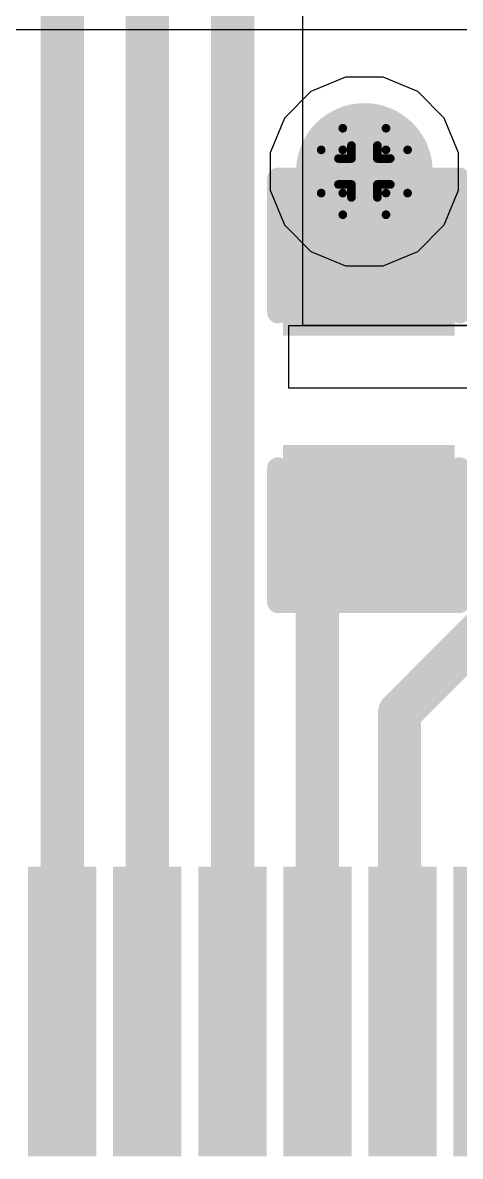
# Model space of a CAD drawing. Header units: inches. Extents: x -4 to 5258, y -4 to 5281.
# Drawn here: x 95.95 to 98.53, y 33.88 to 40.54 of the extents above; entities that cross this region are included whole.
import ezdxf

# ---------------------------------------------------------------- set-up
doc = ezdxf.new("R2010")
doc.units = ezdxf.units.IN
for name, color, linetype in [('Bottom Layer', 5, 'Continuous'), ('Bottom Solder', 6, 'Continuous'), ('Drill Drawing', 1, 'Continuous'), ('Layer 1', 16, 'Continuous'), ('Layer 2', 76, 'Continuous'), ('Top Layer', 1, 'Continuous'), ('Top Overlay', 2, 'Continuous'), ('Top Paste', 8, 'Continuous'), ('Top Solder', 216, 'Continuous'), ('Via Holes', 16, 'Continuous')]:
    doc.layers.add(name, color=color, linetype=linetype)

# ---------------------------------------------------------------- blocks, each defined once
blk = doc.blocks.new('HTSSOP_38_EP_4_4___14')
at = {"layer": 'Top Layer'}
for points in [[(-2, 2.1501), (-2, 1.8501), (-3.6, 1.8501), (-3.6, 2.1501)], [(-2, 1.65), (-2, 1.35), (-3.6, 1.35), (-3.6, 1.65)], [(-2, 1.1501), (-2, 0.8501), (-3.6, 0.8501), (-3.6, 1.1501)], [(-2, 0.65), (-2, 0.35), (-3.6, 0.35), (-3.6, 0.65)], [(-2, 0.1501), (-2, -0.1499), (-3.6, -0.1499), (-3.6, 0.1501)]]:
    blk.add_hatch(color=1, dxfattribs=at).paths.add_polyline_path(points)
at = {"layer": 'Top Paste'}
for points in [[(-2, 2.1501), (-2, 1.8501), (-3.6, 1.8501), (-3.6, 2.1501)], [(-2, 1.65), (-2, 1.35), (-3.6, 1.35), (-3.6, 1.65)], [(-2, 1.1501), (-2, 0.8501), (-3.6, 0.8501), (-3.6, 1.1501)], [(-2, 0.65), (-2, 0.35), (-3.6, 0.35), (-3.6, 0.65)], [(-2, 0.1501), (-2, -0.1499), (-3.6, -0.1499), (-3.6, 0.1501)]]:
    blk.add_hatch(color=8, dxfattribs=at).paths.add_polyline_path(points)
at = {"layer": 'Top Solder'}
for points in [[(-1.9492, 2.7008), (-1.9492, 2.2992), (-3.6508, 2.2992), (-3.6508, 2.7008)], [(-1.9492, 2.2009), (-1.9492, 1.7993), (-3.6508, 1.7993), (-3.6508, 2.2009)], [(-1.9492, 1.7008), (-1.9492, 1.2992), (-3.6508, 1.2992), (-3.6508, 1.7008)], [(-1.9492, 1.2009), (-1.9492, 0.7993), (-3.6508, 0.7993), (-3.6508, 1.2009)], [(-1.9492, 0.7008), (-1.9492, 0.2992), (-3.6508, 0.2992), (-3.6508, 0.7008)], [(-1.9492, 0.2009), (-1.9492, -0.2007), (-3.6508, -0.2007), (-3.6508, 0.2009)]]:
    blk.add_hatch(color=216, dxfattribs=at).paths.add_polyline_path(points)
blk = doc.blocks.new('C___0603_252')
at = {"layer": 'Top Layer'}
for points in [[(-0.381, 0.4445), (-0.381, -0.4445), (-1.143, -0.4445), (-1.143, 0.4445)], [(1.143, 0.4445), (1.143, -0.4445), (0.381, -0.4445), (0.381, 0.4445)]]:
    blk.add_hatch(color=1, dxfattribs=at).paths.add_polyline_path(points)
at = {"layer": 'Top Paste'}
for points in [[(-0.381, 0.4445), (-0.381, -0.4445), (-1.143, -0.4445), (-1.143, 0.4445)], [(1.143, 0.4445), (1.143, -0.4445), (0.381, -0.4445), (0.381, 0.4445)]]:
    blk.add_hatch(color=8, dxfattribs=at).paths.add_polyline_path(points)
at = {"layer": 'Top Solder'}
for points in [[(-0.321, 0.5045), (-0.321, -0.5045), (-1.203, -0.5045), (-1.203, 0.5045)], [(1.203, 0.5045), (1.203, -0.5045), (0.321, -0.5045), (0.321, 0.5045)]]:
    blk.add_hatch(color=216, dxfattribs=at).paths.add_polyline_path(points)
at = {"layer": 'Top Overlay'}
for points in [[(-0.4572, 0.5334, 0.127, 0.127, 0), (-1.2446, 0.5334, 0.127, 0.127, 0)], [(-1.2446, -0.5334, 0.127, 0.127, 0), (-1.2446, 0.5334, 0.127, 0.127, 0)], [(1.2446, 0.5334, 0.127, 0.127, 0), (0.4572, 0.5334, 0.127, 0.127, 0)], [(1.2446, -0.5334, 0.127, 0.127, 0), (1.2446, 0.5334, 0.127, 0.127, 0)], [(-0.4572, -0.5334, 0.127, 0.127, 0), (-1.2446, -0.5334, 0.127, 0.127, 0)], [(1.2446, -0.5334, 0.127, 0.127, 0), (0.4572, -0.5334, 0.127, 0.127, 0)]]:
    blk.add_lwpolyline(points, format="xyseb", dxfattribs=at)
for points in [[(-1.2764, 0.5334, 0.0635, 0.0635, 1), (-1.2128, 0.5334, 0.0635, 0.0635, 1)], [(-1.2764, 0.5334, 0.0635, 0.0635, 1), (-1.2128, 0.5334, 0.0635, 0.0635, 1)], [(-0.4889, 0.5334, 0.0635, 0.0635, 1), (-0.4254, 0.5334, 0.0635, 0.0635, 1)], [(0.4254, 0.5334, 0.0635, 0.0635, 1), (0.4889, 0.5334, 0.0635, 0.0635, 1)], [(1.2128, 0.5334, 0.0635, 0.0635, 1), (1.2764, 0.5334, 0.0635, 0.0635, 1)], [(1.2128, 0.5334, 0.0635, 0.0635, 1), (1.2764, 0.5334, 0.0635, 0.0635, 1)], [(-1.2764, -0.5334, 0.0635, 0.0635, 1), (-1.2128, -0.5334, 0.0635, 0.0635, 1)], [(-1.2764, -0.5334, 0.0635, 0.0635, 1), (-1.2128, -0.5334, 0.0635, 0.0635, 1)], [(-0.4889, -0.5334, 0.0635, 0.0635, 1), (-0.4254, -0.5334, 0.0635, 0.0635, 1)], [(0.4254, -0.5334, 0.0635, 0.0635, 1), (0.4889, -0.5334, 0.0635, 0.0635, 1)], [(1.2128, -0.5334, 0.0635, 0.0635, 1), (1.2764, -0.5334, 0.0635, 0.0635, 1)], [(1.2128, -0.5334, 0.0635, 0.0635, 1), (1.2764, -0.5334, 0.0635, 0.0635, 1)]]:
    blk.add_lwpolyline(points, format="xyseb", close=True, dxfattribs=at)

msp = doc.modelspace()

# ---------------------------------------------------------------- hatches: boundary and pattern name
at = {"layer": 'Bottom Layer'}
h = msp.add_hatch(color=5, dxfattribs=at)
edge = h.paths.add_edge_path()
edge.add_arc((97.9616, 39.6629), 0.3, 0, 360)
at = {"layer": 'Bottom Solder'}
h = msp.add_hatch(color=6, dxfattribs=at)
edge = h.paths.add_edge_path()
edge.add_arc((97.9616, 39.6629), 0.4016, 0, 360)
at = {"layer": 'Layer 1'}
h = msp.add_hatch(color=16, dxfattribs=at)
edge = h.paths.add_edge_path()
edge.add_arc((97.9616, 39.6629), 0.3, 0, 360)
at = {"layer": 'Layer 2'}
h = msp.add_hatch(color=76, dxfattribs=at)
edge = h.paths.add_edge_path()
edge.add_arc((97.9616, 39.6629), 0.3, 0, 360)
at = {"layer": 'Top Layer'}
h = msp.add_hatch(color=1, dxfattribs=at)
edge = h.paths.add_edge_path()
edge.add_arc((97.9616, 39.6629), 0.3, 0, 360)
msp.add_hatch(color=1, dxfattribs=at).paths.add_polyline_path([(97.6609, 39.138), (98.263, 39.138), (98.263, 39.6629), (97.6609, 39.6629)])
at = {"layer": 'Top Solder'}
h = msp.add_hatch(color=216, dxfattribs=at)
edge = h.paths.add_edge_path()
edge.add_arc((97.9616, 39.6629), 0.4016, 0, 360)
at = {"layer": 'Via Holes'}
h = msp.add_hatch(color=7, dxfattribs=at)
edge = h.paths.add_edge_path()
edge.add_arc((97.9616, 39.6629), 0.15, 0, 360)

# ---------------------------------------------------------------- linework, layer by layer
at = {"layer": 'Drill Drawing'}
for points in [[(97.8346, 39.7899, 0.0508, 0.0508, 0), (97.8346, 39.9169, 0.0508, 0.0508, 0)], [(97.8346, 39.9169, 0.0508, 0.0508, 0), (98.0886, 39.9169, 0.0508, 0.0508, 0)], [(98.0886, 39.7899, 0.0508, 0.0508, 0), (98.0886, 39.9169, 0.0508, 0.0508, 0)], [(97.8854, 39.7391, 0.0508, 0.0508, 0), (97.8854, 39.8153, 0.0508, 0.0508, 0)], [(97.8854, 39.8153, 0.0508, 0.0508, 0), (98.0378, 39.8153, 0.0508, 0.0508, 0)], [(98.0378, 39.7391, 0.0508, 0.0508, 0), (98.0378, 39.8153, 0.0508, 0.0508, 0)], [(97.7076, 39.5359, 0.0508, 0.0508, 0), (97.7076, 39.7899, 0.0508, 0.0508, 0)], [(97.7076, 39.7899, 0.0508, 0.0508, 0), (97.8346, 39.7899, 0.0508, 0.0508, 0)], [(97.8092, 39.5867, 0.0508, 0.0508, 0), (97.8092, 39.7391, 0.0508, 0.0508, 0)], [(97.8092, 39.7391, 0.0508, 0.0508, 0), (97.8854, 39.7391, 0.0508, 0.0508, 0)], [(98.0378, 39.7391, 0.0508, 0.0508, 0), (98.114, 39.7391, 0.0508, 0.0508, 0)], [(98.0886, 39.7899, 0.0508, 0.0508, 0), (98.2156, 39.7899, 0.0508, 0.0508, 0)], [(98.114, 39.5867, 0.0508, 0.0508, 0), (98.114, 39.7391, 0.0508, 0.0508, 0)], [(98.2156, 39.5359, 0.0508, 0.0508, 0), (98.2156, 39.7899, 0.0508, 0.0508, 0)], [(97.7076, 39.5359, 0.0508, 0.0508, 0), (97.8346, 39.5359, 0.0508, 0.0508, 0)], [(97.8092, 39.5867, 0.0508, 0.0508, 0), (97.8854, 39.5867, 0.0508, 0.0508, 0)], [(97.8346, 39.4089, 0.0508, 0.0508, 0), (97.8346, 39.5359, 0.0508, 0.0508, 0)], [(97.8854, 39.5105, 0.0508, 0.0508, 0), (97.8854, 39.5867, 0.0508, 0.0508, 0)], [(98.0378, 39.5867, 0.0508, 0.0508, 0), (98.114, 39.5867, 0.0508, 0.0508, 0)], [(98.0378, 39.5105, 0.0508, 0.0508, 0), (98.0378, 39.5867, 0.0508, 0.0508, 0)], [(98.0886, 39.5359, 0.0508, 0.0508, 0), (98.2156, 39.5359, 0.0508, 0.0508, 0)], [(98.0886, 39.4089, 0.0508, 0.0508, 0), (98.0886, 39.5359, 0.0508, 0.0508, 0)], [(97.8854, 39.5105, 0.0508, 0.0508, 0), (98.0378, 39.5105, 0.0508, 0.0508, 0)], [(97.8346, 39.4089, 0.0508, 0.0508, 0), (98.0886, 39.4089, 0.0508, 0.0508, 0)]]:
    msp.add_lwpolyline(points, format="xyseb", dxfattribs=at)
for points in [[(97.8219, 39.9169, 0.0254, 0.0254, 1), (97.8473, 39.9169, 0.0254, 0.0254, 1)], [(97.8219, 39.9169, 0.0254, 0.0254, 1), (97.8473, 39.9169, 0.0254, 0.0254, 1)], [(98.0759, 39.9169, 0.0254, 0.0254, 1), (98.1013, 39.9169, 0.0254, 0.0254, 1)], [(98.0759, 39.9169, 0.0254, 0.0254, 1), (98.1013, 39.9169, 0.0254, 0.0254, 1)], [(97.8727, 39.8153, 0.0254, 0.0254, 1), (97.8981, 39.8153, 0.0254, 0.0254, 1)], [(97.8727, 39.8153, 0.0254, 0.0254, 1), (97.8981, 39.8153, 0.0254, 0.0254, 1)], [(98.0251, 39.8153, 0.0254, 0.0254, 1), (98.0505, 39.8153, 0.0254, 0.0254, 1)], [(98.0251, 39.8153, 0.0254, 0.0254, 1), (98.0505, 39.8153, 0.0254, 0.0254, 1)], [(97.6949, 39.7899, 0.0254, 0.0254, 1), (97.7203, 39.7899, 0.0254, 0.0254, 1)], [(97.6949, 39.7899, 0.0254, 0.0254, 1), (97.7203, 39.7899, 0.0254, 0.0254, 1)], [(97.7965, 39.7391, 0.0254, 0.0254, 1), (97.8219, 39.7391, 0.0254, 0.0254, 1)], [(97.7965, 39.7391, 0.0254, 0.0254, 1), (97.8219, 39.7391, 0.0254, 0.0254, 1)], [(97.8219, 39.7899, 0.0254, 0.0254, 1), (97.8473, 39.7899, 0.0254, 0.0254, 1)], [(97.8219, 39.7899, 0.0254, 0.0254, 1), (97.8473, 39.7899, 0.0254, 0.0254, 1)], [(97.8727, 39.7391, 0.0254, 0.0254, 1), (97.8981, 39.7391, 0.0254, 0.0254, 1)], [(97.8727, 39.7391, 0.0254, 0.0254, 1), (97.8981, 39.7391, 0.0254, 0.0254, 1)], [(98.0251, 39.7391, 0.0254, 0.0254, 1), (98.0505, 39.7391, 0.0254, 0.0254, 1)], [(98.0251, 39.7391, 0.0254, 0.0254, 1), (98.0505, 39.7391, 0.0254, 0.0254, 1)], [(98.0759, 39.7899, 0.0254, 0.0254, 1), (98.1013, 39.7899, 0.0254, 0.0254, 1)], [(98.0759, 39.7899, 0.0254, 0.0254, 1), (98.1013, 39.7899, 0.0254, 0.0254, 1)], [(98.1013, 39.7391, 0.0254, 0.0254, 1), (98.1267, 39.7391, 0.0254, 0.0254, 1)], [(98.1013, 39.7391, 0.0254, 0.0254, 1), (98.1267, 39.7391, 0.0254, 0.0254, 1)], [(98.2029, 39.7899, 0.0254, 0.0254, 1), (98.2283, 39.7899, 0.0254, 0.0254, 1)], [(98.2029, 39.7899, 0.0254, 0.0254, 1), (98.2283, 39.7899, 0.0254, 0.0254, 1)], [(97.6949, 39.5359, 0.0254, 0.0254, 1), (97.7203, 39.5359, 0.0254, 0.0254, 1)], [(97.6949, 39.5359, 0.0254, 0.0254, 1), (97.7203, 39.5359, 0.0254, 0.0254, 1)], [(97.7965, 39.5867, 0.0254, 0.0254, 1), (97.8219, 39.5867, 0.0254, 0.0254, 1)], [(97.7965, 39.5867, 0.0254, 0.0254, 1), (97.8219, 39.5867, 0.0254, 0.0254, 1)], [(97.8219, 39.5359, 0.0254, 0.0254, 1), (97.8473, 39.5359, 0.0254, 0.0254, 1)], [(97.8219, 39.5359, 0.0254, 0.0254, 1), (97.8473, 39.5359, 0.0254, 0.0254, 1)], [(97.8727, 39.5867, 0.0254, 0.0254, 1), (97.8981, 39.5867, 0.0254, 0.0254, 1)], [(97.8727, 39.5867, 0.0254, 0.0254, 1), (97.8981, 39.5867, 0.0254, 0.0254, 1)], [(98.0251, 39.5867, 0.0254, 0.0254, 1), (98.0505, 39.5867, 0.0254, 0.0254, 1)], [(98.0251, 39.5867, 0.0254, 0.0254, 1), (98.0505, 39.5867, 0.0254, 0.0254, 1)], [(98.0759, 39.5359, 0.0254, 0.0254, 1), (98.1013, 39.5359, 0.0254, 0.0254, 1)], [(98.0759, 39.5359, 0.0254, 0.0254, 1), (98.1013, 39.5359, 0.0254, 0.0254, 1)], [(98.1013, 39.5867, 0.0254, 0.0254, 1), (98.1267, 39.5867, 0.0254, 0.0254, 1)], [(98.1013, 39.5867, 0.0254, 0.0254, 1), (98.1267, 39.5867, 0.0254, 0.0254, 1)], [(98.2029, 39.5359, 0.0254, 0.0254, 1), (98.2283, 39.5359, 0.0254, 0.0254, 1)], [(98.2029, 39.5359, 0.0254, 0.0254, 1), (98.2283, 39.5359, 0.0254, 0.0254, 1)], [(97.8727, 39.5105, 0.0254, 0.0254, 1), (97.8981, 39.5105, 0.0254, 0.0254, 1)], [(97.8727, 39.5105, 0.0254, 0.0254, 1), (97.8981, 39.5105, 0.0254, 0.0254, 1)], [(98.0251, 39.5105, 0.0254, 0.0254, 1), (98.0505, 39.5105, 0.0254, 0.0254, 1)], [(98.0251, 39.5105, 0.0254, 0.0254, 1), (98.0505, 39.5105, 0.0254, 0.0254, 1)], [(97.8219, 39.4089, 0.0254, 0.0254, 1), (97.8473, 39.4089, 0.0254, 0.0254, 1)], [(97.8219, 39.4089, 0.0254, 0.0254, 1), (97.8473, 39.4089, 0.0254, 0.0254, 1)], [(98.0759, 39.4089, 0.0254, 0.0254, 1), (98.1013, 39.4089, 0.0254, 0.0254, 1)], [(98.0759, 39.4089, 0.0254, 0.0254, 1), (98.1013, 39.4089, 0.0254, 0.0254, 1)]]:
    msp.add_lwpolyline(points, format="xyseb", close=True, dxfattribs=at)
at = {"layer": 'Layer 2'}
for p, q in [((92.0984, 40.4974), (117.0223, 40.4974)), ((97.8514, 40.2169), (97.6477, 40.1325)), ((98.0718, 40.2169), (97.8514, 40.2169)), ((98.2754, 40.1325), (98.0718, 40.2169)), ((97.6477, 40.1325), (97.4919, 39.9767)), ((98.4312, 39.9767), (98.2754, 40.1325)), ((97.4919, 39.9767), (97.4076, 39.7731)), ((98.5156, 39.7731), (98.4312, 39.9767)), ((97.4076, 39.7731), (97.4076, 39.5527)), ((98.5156, 39.5527), (98.5156, 39.7731)), ((97.4076, 39.5527), (97.4919, 39.3491)), ((98.4312, 39.3491), (98.5156, 39.5527)), ((97.4919, 39.3491), (97.6477, 39.1932)), ((98.2754, 39.1932), (98.4312, 39.3491)), ((97.6477, 39.1932), (97.8514, 39.1089)), ((98.0718, 39.1089), (98.2754, 39.1932)), ((97.8514, 39.1089), (98.0718, 39.1089))]:
    msp.add_line(p, q, dxfattribs=at)
at = {"layer": 'Top Layer'}
for p, q in [((97.5996, 38.7579), (97.5996, 50.7569)), ((97.5172, 38.3897), (97.5172, 38.7579)), ((97.5172, 38.7579), (102.9578, 38.7579)), ((102.7484, 38.7579), (97.5996, 38.7579)), ((102.9577, 38.3897), (97.5172, 38.3897))]:
    msp.add_line(p, q, dxfattribs=at)
for points in [[(97.1872, 34.7296, 0.254, 0.254, 0), (97.1872, 50.7569, 0.254, 0.254, 0)], [(96.6855, 34.728, 0.254, 0.254, 0), (96.6855, 50.4172, 0.254, 0.254, 0)], [(96.1856, 34.728, 0.254, 0.254, 0), (96.1856, 50.0505, 0.254, 0.254, 0)], [(97.9616, 39.1391, 0.381, 0.381, 0), (97.9616, 39.6629, 0.381, 0.381, 0)], [(97.9605, 39.138, 0.2032, 0.2032, 0), (97.9616, 39.1391, 0.2032, 0.2032, 0)], [(97.6855, 34.728, 0.254, 0.254, 0), (97.6855, 37.5931, 0.254, 0.254, 0)], [(97.9395, 37.5931, 0.254, 0.254, 0), (97.9616, 37.6151, 0.254, 0.254, 0)], [(98.1681, 36.4833, 0.254, 0.254, 0), (99.1347, 37.4499, 0.254, 0.254, 0)], [(98.1681, 35.528, 0.254, 0.254, 0), (98.1681, 36.4833, 0.254, 0.254, 0)], [(98.1856, 34.728, 0.254, 0.254, 0), (98.1856, 35.528, 0.254, 0.254, 0)], [(97.1856, 34.728, 0.254, 0.254, 0), (97.1872, 34.7296, 0.254, 0.254, 0)]]:
    msp.add_lwpolyline(points, format="xyseb", dxfattribs=at)
for points in [[(97.8663, 39.6629, 0.1905, 0.1905, 1), (98.0568, 39.6629, 0.1905, 0.1905, 1)], [(97.8663, 39.1391, 0.1905, 0.1905, 1), (98.0568, 39.1391, 0.1905, 0.1905, 1)], [(97.9097, 39.138, 0.1016, 0.1016, 1), (98.0113, 39.138, 0.1016, 0.1016, 1)], [(97.9108, 39.1391, 0.1016, 0.1016, 1), (98.0124, 39.1391, 0.1016, 0.1016, 1)], [(97.622, 37.5931, 0.127, 0.127, 1), (97.749, 37.5931, 0.127, 0.127, 1)], [(97.876, 37.5931, 0.127, 0.127, 1), (98.003, 37.5931, 0.127, 0.127, 1)], [(97.8981, 37.6151, 0.127, 0.127, 1), (98.0251, 37.6151, 0.127, 0.127, 1)], [(98.1046, 36.4833, 0.127, 0.127, 1), (98.2316, 36.4833, 0.127, 0.127, 1)], [(98.1046, 36.4833, 0.127, 0.127, 1), (98.2316, 36.4833, 0.127, 0.127, 1)], [(98.1046, 35.528, 0.127, 0.127, 1), (98.2316, 35.528, 0.127, 0.127, 1)], [(98.1221, 35.528, 0.127, 0.127, 1), (98.2491, 35.528, 0.127, 0.127, 1)], [(96.1221, 34.728, 0.127, 0.127, 1), (96.2491, 34.728, 0.127, 0.127, 1)], [(96.622, 34.728, 0.127, 0.127, 1), (96.749, 34.728, 0.127, 0.127, 1)], [(97.1221, 34.728, 0.127, 0.127, 1), (97.2491, 34.728, 0.127, 0.127, 1)], [(97.1237, 34.7296, 0.127, 0.127, 1), (97.2507, 34.7296, 0.127, 0.127, 1)], [(97.1237, 34.7296, 0.127, 0.127, 1), (97.2507, 34.7296, 0.127, 0.127, 1)], [(97.622, 34.728, 0.127, 0.127, 1), (97.749, 34.728, 0.127, 0.127, 1)], [(98.1221, 34.728, 0.127, 0.127, 1), (98.2491, 34.728, 0.127, 0.127, 1)]]:
    msp.add_lwpolyline(points, format="xyseb", close=True, dxfattribs=at)

# ---------------------------------------------------------------- block references
at = {"rotation": 270}
for name, p in [('C___0603_252', (97.987, 38.3771)), ('HTSSOP_38_EP_4_4___14', (96.1855, 31.928))]:
    msp.add_blockref(name, p, dxfattribs=at)

doc.saveas('drawing.dxf')
